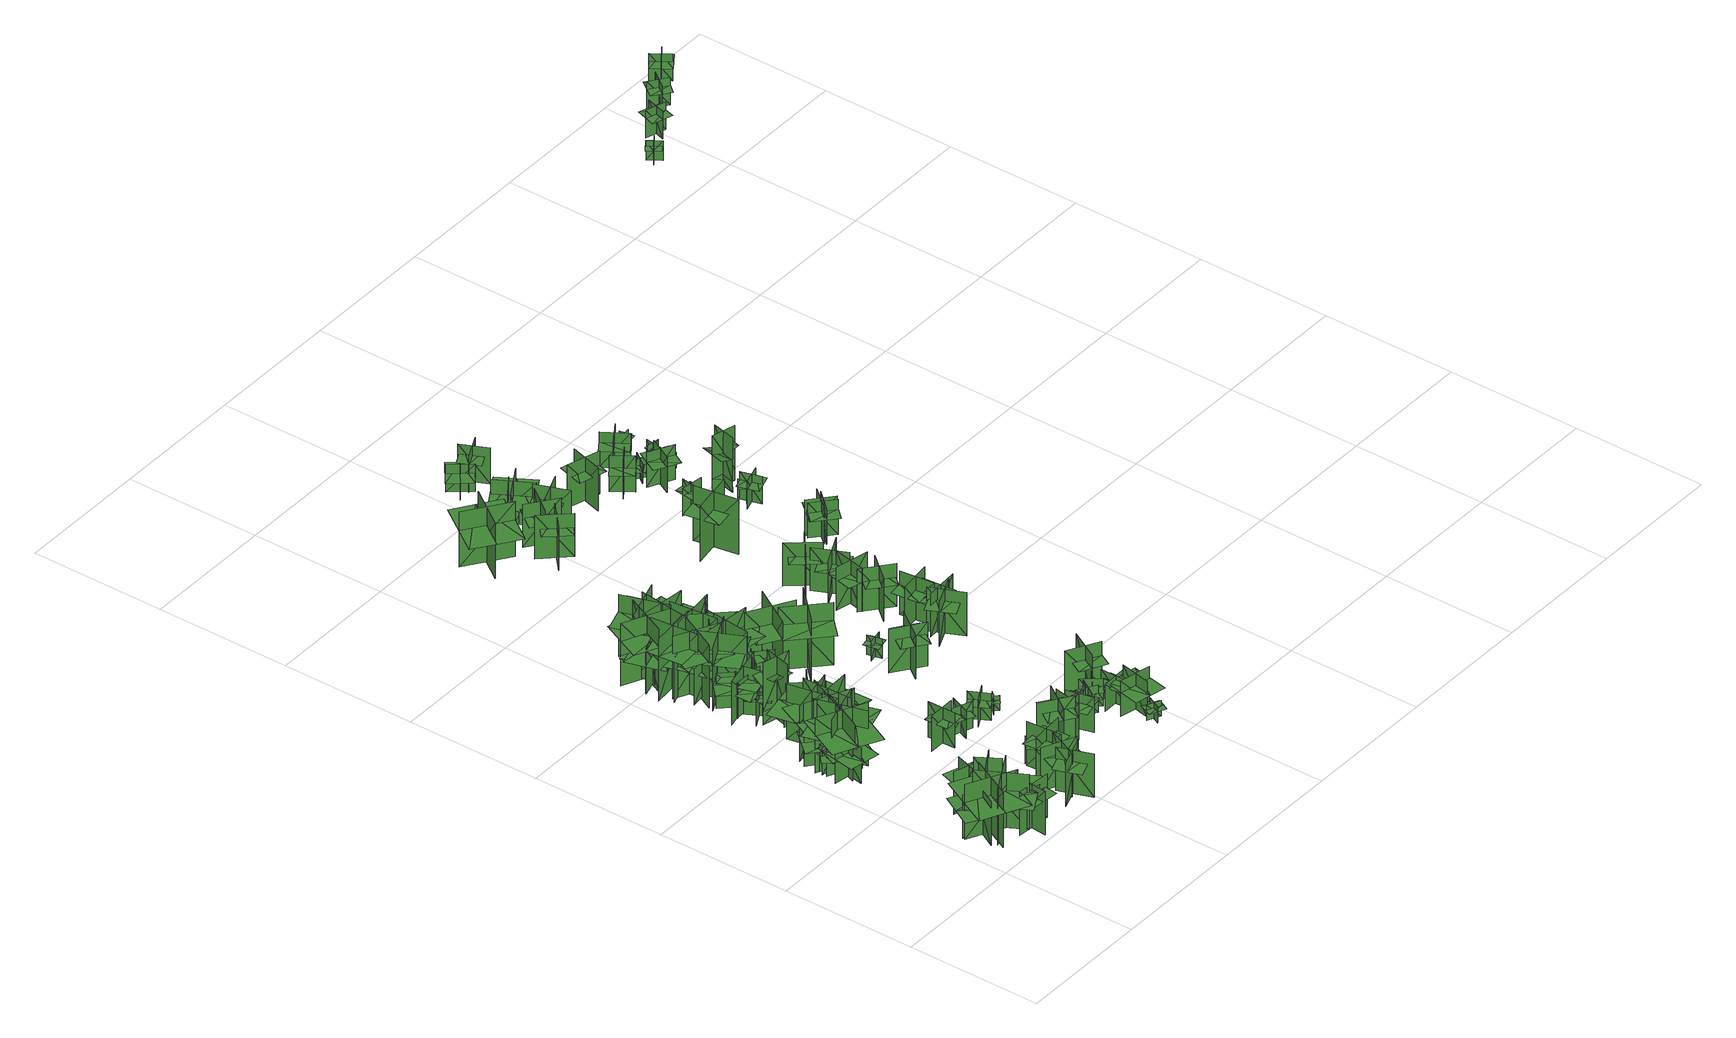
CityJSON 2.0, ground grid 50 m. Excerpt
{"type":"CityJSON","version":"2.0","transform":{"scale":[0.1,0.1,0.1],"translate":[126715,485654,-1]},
"CityObjects":{
"tree1":{"type":"SolitaryVegetationObject","geometry":[{"type":"MultiSurface","lod":"1","boundaries":[[[0,1,2]],[[0,2,3]],[[4,5,6]],[[4,6,7]],[[8,9,10]],[[8,10,11]],[[8,11,12]],[[8,12,13]]]}]},
"tree2":{"type":"SolitaryVegetationObject","geometry":[{"type":"MultiSurface","lod":"1","boundaries":[[[14,15,16]],[[14,16,17]],[[18,19,20]],[[18,20,21]],[[22,23,24]],[[22,24,25]],[[22,25,26]],[[22,26,27]]]}]},
"tree3":{"type":"SolitaryVegetationObject","geometry":[{"type":"MultiSurface","lod":"1","boundaries":[[[28,29,30]],[[28,30,31]],[[32,33,34]],[[32,34,35]],[[36,37,38]],[[36,38,39]],[[36,39,40]],[[36,40,41]]]}]},
"tree4":{"type":"SolitaryVegetationObject","geometry":[{"type":"MultiSurface","lod":"1","boundaries":[[[42,43,44]],[[42,44,45]],[[46,47,48]],[[46,48,49]],[[50,51,52]],[[50,52,53]],[[50,54,55]],[[50,55,51]]]}]},
"tree5":{"type":"SolitaryVegetationObject","geometry":[{"type":"MultiSurface","lod":"1","boundaries":[[[56,57,58]],[[56,58,59]],[[60,61,62]],[[60,62,63]],[[64,65,61]],[[64,61,60]],[[66,67,57]],[[66,57,56]],[[68,69,70]],[[68,70,71]],[[72,73,74]],[[72,74,75]]]}]},
"tree6":{"type":"SolitaryVegetationObject","geometry":[{"type":"MultiSurface","lod":"1","boundaries":[[[76,77,78]],[[76,78,79]],[[80,81,82]],[[80,82,83]],[[84,85,86]],[[84,86,87]],[[84,87,88]],[[84,88,89]]]}]},
"tree7":{"type":"SolitaryVegetationObject","geometry":[{"type":"MultiSurface","lod":"1","boundaries":[[[90,91,92]],[[90,92,93]],[[94,95,96]],[[94,96,97]],[[98,99,100]],[[98,100,101]],[[98,101,102]],[[98,102,103]]]}]},
"tree8":{"type":"SolitaryVegetationObject","geometry":[{"type":"MultiSurface","lod":"1","boundaries":[[[104,105,106]],[[104,106,107]],[[108,109,110]],[[108,110,111]],[[112,113,114]],[[112,114,115]],[[112,115,116]],[[112,116,117]]]}]},
"tree9":{"type":"SolitaryVegetationObject","geometry":[{"type":"MultiSurface","lod":"1","boundaries":[[[118,119,120]],[[118,120,121]],[[122,123,124]],[[122,124,125]],[[126,127,128]],[[126,128,129]],[[126,129,130]],[[126,130,131]]]}]},
"tree10":{"type":"SolitaryVegetationObject","geometry":[{"type":"MultiSurface","lod":"1","boundaries":[[[132,133,134]],[[132,134,135]],[[136,137,138]],[[136,138,139]],[[140,141,142]],[[140,142,143]],[[140,143,144]],[[140,144,145]]]}]},
"tree11":{"type":"SolitaryVegetationObject","geometry":[{"type":"MultiSurface","lod":"1","boundaries":[[[146,147,148]],[[146,148,149]],[[150,151,152]],[[150,152,153]],[[154,155,156]],[[154,156,157]],[[154,157,158]],[[154,158,159]]]}]},
"tree12":{"type":"SolitaryVegetationObject","geometry":[{"type":"MultiSurface","lod":"1","boundaries":[[[160,161,162]],[[160,162,163]],[[164,165,166]],[[164,166,167]],[[168,169,170]],[[168,170,171]],[[168,171,172]],[[168,172,173]]]}]},
"tree13":{"type":"SolitaryVegetationObject","geometry":[{"type":"MultiSurface","lod":"1","boundaries":[[[174,175,176]],[[174,176,177]],[[178,179,180]],[[178,180,181]],[[182,183,184]],[[182,184,185]],[[182,185,186]],[[182,186,187]]]}]},
"tree14":{"type":"SolitaryVegetationObject","geometry":[{"type":"MultiSurface","lod":"1","boundaries":[[[188,189,190]],[[188,190,191]],[[192,193,194]],[[192,194,195]],[[196,197,198]],[[196,198,199]],[[196,199,200]],[[196,200,201]]]}]},
"tree15":{"type":"SolitaryVegetationObject","geometry":[{"type":"MultiSurface","lod":"1","boundaries":[[[202,203,204]],[[202,204,205]],[[206,207,208]],[[206,208,209]],[[210,211,212]],[[210,212,213]],[[210,213,214]],[[210,214,215]]]}]},
"tree16":{"type":"SolitaryVegetationObject","geometry":[{"type":"MultiSurface","lod":"1","boundaries":[[[216,217,218]],[[216,218,219]],[[220,221,222]],[[220,222,223]],[[224,225,226]],[[224,226,227]],[[224,227,228]],[[224,228,229]]]}]},
"tree17":{"type":"SolitaryVegetationObject","geometry":[{"type":"MultiSurface","lod":"1","boundaries":[[[230,231,232]],[[230,232,233]],[[234,235,236]],[[234,236,237]],[[238,239,240]],[[238,240,241]],[[238,242,243]],[[238,243,239]]]}]},
"tree18":{"type":"SolitaryVegetationObject","geometry":[{"type":"MultiSurface","lod":"1","boundaries":[[[244,245,246]],[[244,246,247]],[[248,249,250]],[[248,250,251]],[[252,253,254]],[[252,254,255]],[[252,255,256]],[[252,256,257]]]}]},
"tree19":{"type":"SolitaryVegetationObject","geometry":[{"type":"MultiSurface","lod":"1","boundaries":[[[258,259,260]],[[258,260,261]],[[262,263,264]],[[262,264,265]],[[266,267,268]],[[266,268,269]],[[266,270,271]],[[266,271,267]]]}]},
"tree20":{"type":"SolitaryVegetationObject","geometry":[{"type":"MultiSurface","lod":"1","boundaries":[[[272,273,274]],[[272,274,275]],[[276,277,278]],[[276,278,279]],[[280,281,282]],[[280,282,283]],[[280,283,284]],[[280,284,285]]]}]},
"tree21":{"type":"SolitaryVegetationObject","geometry":[{"type":"MultiSurface","lod":"1","boundaries":[[[286,287,288]],[[286,288,289]],[[290,291,292]],[[290,292,293]],[[294,295,296]],[[294,296,297]],[[294,297,298]],[[294,298,299]]]}]},
"tree22":{"type":"SolitaryVegetationObject","geometry":[{"type":"MultiSurface","lod":"1","boundaries":[[[300,301,302]],[[300,302,303]],[[304,305,306]],[[304,306,307]],[[308,309,305]],[[308,305,304]],[[310,311,301]],[[310,301,300]],[[312,313,314]],[[312,314,315]],[[316,317,318]],[[316,318,319]]]}]},
"tree23":{"type":"SolitaryVegetationObject","geometry":[{"type":"MultiSurface","lod":"1","boundaries":[[[320,321,322]],[[320,322,323]],[[324,325,326]],[[324,326,327]],[[328,329,330]],[[328,330,331]],[[328,331,332]],[[328,332,333]]]}]},
"tree24":{"type":"SolitaryVegetationObject","geometry":[{"type":"MultiSurface","lod":"1","boundaries":[[[334,335,336]],[[334,336,337]],[[338,339,340]],[[338,340,341]],[[342,343,344]],[[342,344,345]],[[342,345,346]],[[342,346,347]]]}]},
"tree25":{"type":"SolitaryVegetationObject","geometry":[{"type":"MultiSurface","lod":"1","boundaries":[[[348,349,350]],[[348,350,351]],[[352,353,354]],[[352,354,355]],[[356,357,358]],[[356,358,359]],[[356,359,360]],[[356,360,361]]]}]},
"tree26":{"type":"SolitaryVegetationObject","geometry":[{"type":"MultiSurface","lod":"1","boundaries":[[[362,363,364]],[[362,364,365]],[[366,367,368]],[[366,368,369]],[[370,371,372]],[[370,372,373]],[[370,373,374]],[[370,374,375]]]}]},
"tree27":{"type":"SolitaryVegetationObject","geometry":[{"type":"MultiSurface","lod":"1","boundaries":[[[376,377,378]],[[376,378,379]],[[380,381,382]],[[380,382,383]],[[384,385,386]],[[384,386,387]],[[384,387,388]],[[384,388,389]]]}]},
"tree28":{"type":"SolitaryVegetationObject","geometry":[{"type":"MultiSurface","lod":"1","boundaries":[[[390,391,392]],[[390,392,393]],[[394,395,396]],[[394,396,397]],[[398,399,400]],[[398,400,401]],[[398,402,403]],[[398,403,399]]]}]},
"tree29":{"type":"SolitaryVegetationObject","geometry":[{"type":"MultiSurface","lod":"1","boundaries":[[[404,405,406]],[[404,406,407]],[[408,409,410]],[[408,410,411]],[[412,413,414]],[[412,414,415]],[[412,415,416]],[[412,416,417]]]}]},
"tree30":{"type":"SolitaryVegetationObject","geometry":[{"type":"MultiSurface","lod":"1","boundaries":[[[418,419,420]],[[418,420,421]],[[422,423,424]],[[422,424,425]],[[426,427,428]],[[426,428,429]],[[426,429,430]],[[426,430,431]]]}]},
"tree31":{"type":"SolitaryVegetationObject","geometry":[{"type":"MultiSurface","lod":"1","boundaries":[[[432,433,434]],[[432,434,435]],[[436,437,438]],[[436,438,439]],[[440,441,442]],[[440,442,443]],[[440,443,444]],[[440,444,445]]]}]},
"tree32":{"type":"SolitaryVegetationObject","geometry":[{"type":"MultiSurface","lod":"1","boundaries":[[[446,447,448]],[[446,448,449]],[[450,451,452]],[[450,452,453]],[[454,455,456]],[[454,456,457]],[[454,457,458]],[[454,458,459]]]}]},
"tree33":{"type":"SolitaryVegetationObject","geometry":[{"type":"MultiSurface","lod":"1","boundaries":[[[460,461,462]],[[460,462,463]],[[464,465,466]],[[464,466,467]],[[468,469,470]],[[468,470,471]],[[468,471,472]],[[468,472,473]]]}]},
"tree34":{"type":"SolitaryVegetationObject","geometry":[{"type":"MultiSurface","lod":"1","boundaries":[[[474,475,476]],[[474,476,477]],[[478,479,480]],[[478,480,481]],[[482,483,484]],[[482,484,485]],[[482,485,486]],[[482,486,487]]]}]},
"tree35":{"type":"SolitaryVegetationObject","geometry":[{"type":"MultiSurface","lod":"1","boundaries":[[[488,489,490]],[[488,490,491]],[[492,493,494]],[[492,494,495]],[[496,497,498]],[[496,498,499]],[[496,499,500]],[[496,500,501]]]}]},
"tree36":{"type":"SolitaryVegetationObject","geometry":[{"type":"MultiSurface","lod":"1","boundaries":[[[502,503,504]],[[502,504,505]],[[506,507,508]],[[506,508,509]],[[510,511,512]],[[510,512,513]],[[510,513,514]],[[510,514,515]]]}]},
"tree37":{"type":"SolitaryVegetationObject","geometry":[{"type":"MultiSurface","lod":"1","boundaries":[[[516,517,518]],[[516,518,519]],[[520,521,522]],[[520,522,523]],[[524,525,526]],[[524,526,527]],[[524,527,528]],[[524,528,529]]]}]},
"tree38":{"type":"SolitaryVegetationObject","geometry":[{"type":"MultiSurface","lod":"1","boundaries":[[[530,531,532]],[[530,532,533]],[[534,535,536]],[[534,536,537]],[[538,539,540]],[[538,540,541]],[[538,542,543]],[[538,543,539]]]}]},
"tree39":{"type":"SolitaryVegetationObject","geometry":[{"type":"MultiSurface","lod":"1","boundaries":[[[544,545,546]],[[544,546,547]],[[548,549,550]],[[548,550,551]],[[552,553,554]],[[552,554,555]],[[552,555,556]],[[552,556,557]]]}]},
"tree40":{"type":"SolitaryVegetationObject","geometry":[{"type":"MultiSurface","lod":"1","boundaries":[[[558,559,560]],[[558,560,561]],[[562,563,564]],[[562,564,565]],[[566,567,568]],[[566,568,569]],[[566,569,570]],[[566,570,571]]]}]},
"tree41":{"type":"SolitaryVegetationObject","geometry":[{"type":"MultiSurface","lod":"1","boundaries":[[[572,573,574]],[[572,574,575]],[[576,577,578]],[[576,578,579]],[[580,581,582]],[[580,582,583]],[[580,583,584]],[[580,584,585]]]}]},
"tree42":{"type":"SolitaryVegetationObject","geometry":[{"type":"MultiSurface","lod":"1","boundaries":[[[586,587,588]],[[586,588,589]],[[590,591,592]],[[590,592,593]],[[594,595,596]],[[594,596,597]],[[594,597,598]],[[594,598,599]]]}]},
"tree43":{"type":"SolitaryVegetationObject","geometry":[{"type":"MultiSurface","lod":"1","boundaries":[[[600,601,602]],[[600,602,603]],[[604,605,606]],[[604,606,607]],[[608,609,610]],[[608,610,611]],[[608,611,612]],[[608,612,613]]]}]},
"tree44":{"type":"SolitaryVegetationObject","geometry":[{"type":"MultiSurface","lod":"1","boundaries":[[[614,615,616]],[[614,616,617]],[[618,619,620]],[[618,620,621]],[[622,623,624]],[[622,624,625]],[[622,625,626]],[[622,626,627]]]}]},
"tree45":{"type":"SolitaryVegetationObject","geometry":[{"type":"MultiSurface","lod":"1","boundaries":[[[628,629,630]],[[628,630,631]],[[632,633,634]],[[632,634,635]],[[636,637,638]],[[636,638,639]],[[636,639,640]],[[636,640,641]]]}]},
"tree46":{"type":"SolitaryVegetationObject","geometry":[{"type":"MultiSurface","lod":"1","boundaries":[[[642,643,644]],[[642,644,645]],[[646,647,648]],[[646,648,649]],[[650,651,652]],[[650,652,653]],[[650,653,654]],[[650,654,655]]]}]},
"tree47":{"type":"SolitaryVegetationObject","geometry":[{"type":"MultiSurface","lod":"1","boundaries":[[[656,657,658]],[[656,658,659]],[[660,661,662]],[[660,662,663]],[[664,665,666]],[[664,666,667]],[[664,668,669]],[[664,669,665]]]}]},
"tree48":{"type":"SolitaryVegetationObject","geometry":[{"type":"MultiSurface","lod":"1","boundaries":[[[670,671,672]],[[670,672,673]],[[674,675,676]],[[674,676,677]],[[678,679,680]],[[678,680,681]],[[678,681,682]],[[678,682,683]]]}]},
"tree49":{"type":"SolitaryVegetationObject","geometry":[{"type":"MultiSurface","lod":"1","boundaries":[[[684,685,686]],[[684,686,687]],[[688,689,690]],[[688,690,691]],[[692,693,694]],[[692,694,695]],[[692,695,696]],[[692,696,697]]]}]},
"tree50":{"type":"SolitaryVegetationObject","geometry":[{"type":"MultiSurface","lod":"1","boundaries":[[[698,699,700]],[[698,700,701]],[[702,703,704]],[[702,704,705]],[[706,707,708]],[[706,708,709]],[[706,710,711]],[[706,711,707]]]}]},
"tree51":{"type":"SolitaryVegetationObject","geometry":[{"type":"MultiSurface","lod":"1","boundaries":[[[712,713,714]],[[712,714,715]],[[716,717,718]],[[716,718,719]],[[720,721,722]],[[720,722,723]],[[720,723,724]],[[720,724,725]]]}]},
"tree52":{"type":"SolitaryVegetationObject","geometry":[{"type":"MultiSurface","lod":"1","boundaries":[[[726,727,728]],[[726,728,729]],[[730,731,732]],[[730,732,733]],[[734,735,736]],[[734,736,737]],[[734,737,738]],[[734,738,739]]]}]},
"tree53":{"type":"SolitaryVegetationObject","geometry":[{"type":"MultiSurface","lod":"1","boundaries":[[[740,741,742]],[[740,742,743]],[[744,745,746]],[[744,746,747]],[[748,749,750]],[[748,750,751]],[[748,751,752]],[[748,752,753]]]}]},
"tree54":{"type":"SolitaryVegetationObject","geometry":[{"type":"MultiSurface","lod":"1","boundaries":[[[754,755,756]],[[754,756,757]],[[758,759,760]],[[758,760,761]],[[762,763,764]],[[762,764,765]],[[762,765,766]],[[762,766,767]]]}]},
"tree55":{"type":"SolitaryVegetationObject","geometry":[{"type":"MultiSurface","lod":"1","boundaries":[[[768,769,770]],[[768,770,771]],[[772,773,774]],[[772,774,775]],[[776,777,778]],[[776,778,779]],[[776,780,781]],[[776,781,777]]]}]},
"tree56":{"type":"SolitaryVegetationObject","geometry":[{"type":"MultiSurface","lod":"1","boundaries":[[[782,783,784]],[[782,784,785]],[[786,787,788]],[[786,788,789]],[[790,791,792]],[[790,792,793]],[[790,793,794]],[[790,794,795]]]}]},
"tree57":{"type":"SolitaryVegetationObject","geometry":[{"type":"MultiSurface","lod":"1","boundaries":[[[796,797,798]],[[796,798,799]],[[800,801,802]],[[800,802,803]],[[804,805,806]],[[804,806,807]],[[804,807,808]],[[804,808,809]]]}]},
"tree58":{"type":"SolitaryVegetationObject","geometry":[{"type":"MultiSurface","lod":"1","boundaries":[[[810,811,812]],[[810,812,813]],[[814,815,816]],[[814,816,817]],[[818,819,820]],[[818,820,821]],[[818,821,822]],[[818,822,823]]]}]},
"tree59":{"type":"SolitaryVegetationObject","geometry":[{"type":"MultiSurface","lod":"1","boundaries":[[[824,825,826]],[[824,826,827]],[[828,829,830]],[[828,830,831]],[[832,833,834]],[[832,834,835]],[[832,835,836]],[[832,836,837]]]}]},
"tree60":{"type":"SolitaryVegetationObject","geometry":[{"type":"MultiSurface","lod":"1","boundaries":[[[838,839,840]],[[838,840,841]],[[842,843,844]],[[842,844,845]],[[846,847,848]],[[846,848,849]],[[846,849,850]],[[846,850,851]]]}]},
"tree61":{"type":"SolitaryVegetationObject","geometry":[{"type":"MultiSurface","lod":"1","boundaries":[[[852,853,854]],[[852,854,855]],[[856,857,858]],[[856,858,859]],[[860,861,862]],[[860,862,863]],[[860,863,864]],[[860,864,865]]]}]},
"tree62":{"type":"SolitaryVegetationObject","geometry":[{"type":"MultiSurface","lod":"1","boundaries":[[[866,867,868]],[[866,868,869]],[[870,871,872]],[[870,872,873]],[[874,875,876]],[[874,876,877]],[[874,877,878]],[[874,878,879]]]}]},
"tree63":{"type":"SolitaryVegetationObject","geometry":[{"type":"MultiSurface","lod":"1","boundaries":[[[880,881,882]],[[880,882,883]],[[884,885,886]],[[884,886,887]],[[888,889,890]],[[888,890,891]],[[888,891,892]],[[888,892,893]]]}]},
"tree64":{"type":"SolitaryVegetationObject","geometry":[{"type":"MultiSurface","lod":"1","boundaries":[[[894,895,896]],[[894,896,897]],[[898,899,900]],[[898,900,901]],[[902,903,904]],[[902,904,905]],[[902,905,906]],[[902,906,907]]]}]},
"tree65":{"type":"SolitaryVegetationObject","geometry":[{"type":"MultiSurface","lod":"1","boundaries":[[[908,909,910]],[[908,910,911]],[[912,913,914]],[[912,914,915]],[[916,917,918]],[[916,918,919]],[[916,920,921]],[[916,921,917]]]}]},
"tree66":{"type":"SolitaryVegetationObject","geometry":[{"type":"MultiSurface","lod":"1","boundaries":[[[922,923,924]],[[922,924,925]],[[926,927,928]],[[926,928,929]],[[930,931,932]],[[930,932,933]],[[930,933,934]],[[930,934,935]]]}]},
"tree67":{"type":"SolitaryVegetationObject","geometry":[{"type":"MultiSurface","lod":"1","boundaries":[[[936,937,938]],[[936,938,939]],[[940,941,942]],[[940,942,943]],[[944,945,946]],[[944,946,947]],[[944,947,948]],[[944,948,949]]]}]},
"tree68":{"type":"SolitaryVegetationObject","geometry":[{"type":"MultiSurface","lod":"1","boundaries":[[[950,951,952]],[[950,952,953]],[[954,955,956]],[[954,956,957]],[[958,959,960]],[[958,960,961]],[[958,961,962]],[[958,962,963]]]}]},
"tree69":{"type":"SolitaryVegetationObject","geometry":[{"type":"MultiSurface","lod":"1","boundaries":[[[964,965,966]],[[964,966,967]],[[968,969,970]],[[968,970,971]],[[972,973,974]],[[972,974,975]],[[972,975,976]],[[972,976,977]]]}]},
"tree70":{"type":"SolitaryVegetationObject","geometry":[{"type":"MultiSurface","lod":"1","boundaries":[[[978,979,980]],[[978,980,981]],[[982,983,984]],[[982,984,985]],[[986,987,988]],[[986,988,989]],[[986,989,990]],[[986,990,991]]]}]},
"tree71":{"type":"SolitaryVegetationObject","geometry":[{"type":"MultiSurface","lod":"1","boundaries":[[[992,993,994]],[[992,994,995]],[[996,997,998]],[[996,998,999]],[[1000,1001,1002]],[[1000,1002,1003]],[[1000,1003,1004]],[[1000,1004,1005]]]}]},
"tree72":{"type":"SolitaryVegetationObject","geometry":[{"type":"MultiSurface","lod":"1","boundaries":[[[1006,1007,1008]],[[1006,1008,1009]],[[1010,1011,1012]],[[1010,1012,1013]],[[1014,1015,1016]],[[1014,1016,1017]],[[1014,1017,1018]],[[1014,1018,1019]]]}]},
"tree73":{"type":"SolitaryVegetationObject","geometry":[{"type":"MultiSurface","lod":"1","boundaries":[[[1020,1021,1022]],[[1020,1022,1023]],[[1024,1025,1026]],[[1024,1026,1027]],[[1028,1029,1030]],[[1028,1030,1031]],[[1028,1031,1032]],[[1028,1032,1033]]]}]},
"tree74":{"type":"SolitaryVegetationObject","geometry":[{"type":"MultiSurface","lod":"1","boundaries":[[[1034,1035,1036]],[[1034,1036,1037]],[[1038,1039,1040]],[[1038,1040,1041]],[[1042,1043,1044]],[[1042,1044,1045]],[[1042,1045,1046]],[[1042,1046,1047]]]}]},
"tree75":{"type":"SolitaryVegetationObject","geometry":[{"type":"MultiSurface","lod":"1","boundaries":[[[1048,1049,1050]],[[1048,1050,1051]],[[1052,1053,1054]],[[1052,1054,1055]],[[1056,1057,1058]],[[1056,1058,1059]],[[1056,1059,1060]],[[1056,1060,1061]]]}]},
"tree76":{"type":"SolitaryVegetationObject","geometry":[{"type":"MultiSurface","lod":"1","boundaries":[[[1062,1063,1064]],[[1062,1064,1065]],[[1066,1067,1068]],[[1066,1068,1069]],[[1070,1071,1072]],[[1070,1072,1073]],[[1070,1073,1074]],[[1070,1074,1075]]]}]},
"tree77":{"type":"SolitaryVegetationObject","geometry":[{"type":"MultiSurface","lod":"1","boundaries":[[[1076,1077,1078]],[[1076,1078,1079]],[[1080,1081,1082]],[[1080,1082,1083]],[[1084,1085,1086]],[[1084,1086,1087]],[[1084,1087,1088]],[[1084,1088,1089]]]}]},
"tree78":{"type":"SolitaryVegetationObject","geometry":[{"type":"MultiSurface","lod":"1","boundaries":[[[1090,1091,1092]],[[1090,1092,1093]],[[1094,1095,1096]],[[1094,1096,1097]],[[1098,1099,1100]],[[1098,1100,1101]],[[1098,1101,1102]],[[1098,1102,1103]]]}]},
"tree79":{"type":"SolitaryVegetationObject","geometry":[{"type":"MultiSurface","lod":"1","boundaries":[[[1104,1105,1106]],[[1104,1106,1107]],[[1108,1109,1110]],[[1108,1110,1111]],[[1112,1113,1114]],[[1112,1114,1115]],[[1112,1116,1117]],[[1112,1117,1113]]]}]},
"tree80":{"type":"SolitaryVegetationObject","geometry":[{"type":"MultiSurface","lod":"1","boundaries":[[[1118,1119,1120]],[[1118,1120,1121]],[[1122,1123,1124]],[[1122,1124,1125]],[[1126,1127,1128]],[[1126,1128,1129]],[[1126,1129,1130]],[[1126,1130,1131]]]}]},
"tree81":{"type":"SolitaryVegetationObject","geometry":[{"type":"MultiSurface","lod":"1","boundaries":[[[1132,1133,1134]],[[1132,1134,1135]],[[1136,1137,1138]],[[1136,1138,1139]],[[1140,1141,1142]],[[1140,1142,1143]],[[1140,1144,1145]],[[1140,1145,1141]]]}]},
"tree82":{"type":"SolitaryVegetationObject","geometry":[{"type":"MultiSurface","lod":"1","boundaries":[[[1146,1147,1148]],[[1146,1148,1149]],[[1150,1151,1152]],[[1150,1152,1153]],[[1154,1155,1156]],[[1154,1156,1157]],[[1154,1157,1158]],[[1154,1158,1159]]]}]},
"tree83":{"type":"SolitaryVegetationObject","geometry":[{"type":"MultiSurface","lod":"1","boundaries":[[[1160,1161,1162]],[[1160,1162,1163]],[[1164,1165,1166]],[[1164,1166,1167]],[[1168,1169,1170]],[[1168,1170,1171]],[[1168,1172,1173]],[[1168,1173,1169]]]}]},
"tree84":{"type":"SolitaryVegetationObject","geometry":[{"type":"MultiSurface","lod":"1","boundaries":[[[1174,1175,1176]],[[1174,1176,1177]],[[1178,1179,1180]],[[1178,1180,1181]],[[1182,1183,1184]],[[1182,1184,1185]],[[1182,1183,1186]],[[1182,1186,1187]]]}]},
"tree85":{"type":"SolitaryVegetationObject","geometry":[{"type":"MultiSurface","lod":"1","boundaries":[[[1188,1189,1190]],[[1188,1190,1191]],[[1192,1193,1194]],[[1192,1194,1195]],[[1196,1197,1198]],[[1196,1198,1199]],[[1196,1200,1201]],[[1196,1201,1197]]]}]},
"tree86":{"type":"SolitaryVegetationObject","geometry":[{"type":"MultiSurface","lod":"1","boundaries":[[[1202,1203,1204]],[[1202,1204,1205]],[[1206,1207,1208]],[[1206,1208,1209]],[[1210,1211,1212]],[[1210,1212,1213]],[[1210,1213,1214]],[[1210,1214,1215]]]}]},
"tree87":{"type":"SolitaryVegetationObject","geometry":[{"type":"MultiSurface","lod":"1","boundaries":[[[1216,1217,1218]],[[1216,1218,1219]],[[1220,1221,1222]],[[1220,1222,1223]],[[1224,1225,1226]],[[1224,1226,1227]],[[1224,1227,1228]],[[1224,1228,1229]]]}]},
"tree88":{"type":"SolitaryVegetationObject","geometry":[{"type":"MultiSurface","lod":"1","boundaries":[[[1230,1231,1232]],[[1230,1232,1233]],[[1234,1235,1236]],[[1234,1236,1237]],[[1238,1239,1240]],[[1238,1240,1241]],[[1238,1241,1242]],[[1238,1242,1243]]]}]},
"tree89":{"type":"SolitaryVegetationObject","geometry":[{"type":"MultiSurface","lod":"1","boundaries":[[[1244,1245,1246]],[[1244,1246,1247]],[[1248,1249,1250]],[[1248,1250,1251]],[[1252,1253,1254]],[[1252,1254,1255]],[[1252,1255,1256]],[[1252,1256,1257]]]}]},
"tree90":{"type":"SolitaryVegetationObject","geometry":[{"type":"MultiSurface","lod":"1","boundaries":[[[1258,1259,1260]],[[1258,1260,1261]],[[1262,1263,1264]],[[1262,1264,1265]],[[1266,1267,1268]],[[1266,1268,1269]],[[1266,1269,1270]],[[1266,1270,1271]]]}]},
"tree91":{"type":"SolitaryVegetationObject","geometry":[{"type":"MultiSurface","lod":"1","boundaries":[[[1272,1273,1274]],[[1272,1274,1275]],[[1276,1277,1278]],[[1276,1278,1279]],[[1280,1281,1277]],[[1280,1277,1276]],[[1282,1283,1273]],[[1282,1273,1272]],[[1284,1285,1286]],[[1284,1286,1287]],[[1288,1289,1290]],[[1288,1290,1291]]]}]},
"tree92":{"type":"SolitaryVegetationObject","geometry":[{"type":"MultiSurface","lod":"1","boundaries":[[[1292,1293,1294]],[[1292,1294,1295]],[[1296,1297,1298]],[[1296,1298,1299]],[[1300,1301,1302]],[[1300,1302,1303]],[[1300,1303,1304]],[[1300,1304,1305]]]}]},
"tree93":{"type":"SolitaryVegetationObject","geometry":[{"type":"MultiSurface","lod":"1","boundaries":[[[1306,1307,1308]],[[1306,1308,1309]],[[1310,1311,1312]],[[1310,1312,1313]],[[1314,1315,1316]],[[1314,1316,1317]],[[1314,1317,1318]],[[1314,1318,1319]]]}]},
"tree94":{"type":"SolitaryVegetationObject","geometry":[{"type":"MultiSurface","lod":"1","boundaries":[[[1320,1321,1322]],[[1320,1322,1323]],[[1324,1325,1326]],[[1324,1326,1327]],[[1328,1329,1330]],[[1328,1330,1331]],[[1328,1331,1332]],[[1328,1332,1333]]]}]},
"tree95":{"type":"SolitaryVegetationObject","geometry":[{"type":"MultiSurface","lod":"1","boundaries":[[[1334,1335,1336]],[[1334,1336,1337]],[[1338,1339,1340]],[[1338,1340,1341]],[[1342,1343,1344]],[[1342,1344,1345]],[[1342,1345,1346]],[[1342,1346,1347]]]}]},
"tree96":{"type":"SolitaryVegetationObject","geometry":[{"type":"MultiSurface","lod":"1","boundaries":[[[1348,1349,1350]],[[1348,1350,1351]],[[1352,1353,1354]],[[1352,1354,1355]],[[1356,1357,1358]],[[1356,1358,1359]],[[1356,1359,1360]],[[1356,1360,1361]]]}]},
"tree97":{"type":"SolitaryVegetationObject","geometry":[{"type":"MultiSurface","lod":"1","boundaries":[[[1362,1363,1364]],[[1362,1364,1365]],[[1366,1367,1368]],[[1366,1368,1369]],[[1370,1371,1372]],[[1370,1372,1373]],[[1370,1373,1374]],[[1370,1374,1375]]]}]},
"tree98":{"type":"SolitaryVegetationObject","geometry":[{"type":"MultiSurface","lod":"1","boundaries":[[[1376,1377,1378]],[[1376,1378,1379]],[[1380,1381,1382]],[[1380,1382,1383]],[[1384,1385,1386]],[[1384,1386,1387]],[[1384,1387,1388]],[[1384,1388,1389]]]}]}
},
"vertices":[
[81,120,15],[81,120,186],[153,248,186],[153,248,15],[56,216,15],[56,216,186],[179,146,186],[179,146,15],[37,227,130],[1,163,130],[154,76,130],[190,140,130],[227,204,130],[73,291,130],
[56,207,14],[56,207,231],[223,123,231],[223,123,14],[177,244,14],[177,244,231],[96,83,231],[96,83,14],[189,269,161],[105,311,161],[5,110,161],[89,68,161],[173,26,161],[273,227,161],
[259,198,14],[259,198,231],[96,106,231],[96,106,14],[223,77,14],[223,77,231],[134,234,231],[134,234,14],[237,53,160],[318,99,160],[208,294,160],[126,248,160],[45,202,160],[155,7,160],
[314,74,9],[185,86,9],[185,86,181],[314,74,181],[249,153,9],[236,23,9],[236,23,181],[249,153,181],[303,75,136],[185,86,136],[180,35,136],[298,24,136],[309,126,136],[190,138,136],
[174,213,61],[251,261,61],[251,260,231],[174,212,231],[240,197,61],[192,274,61],[192,274,231],[240,197,231],[240,197,16],[192,274,16],[174,212,16],[251,260,16],[174,212,144],[251,260,144],[227,299,160],[150,251,160],[240,253,171],[183,217,171],[201,188,180],[259,224,180],
[224,359,5],[186,244,5],[186,244,174],[224,359,174],[151,323,5],[267,286,5],[267,286,174],[151,323,174],[151,323,127],[133,265,127],[248,228,127],[267,286,127],[286,343,127],[170,381,127],
[158,693,20],[158,693,159],[40,713,159],[40,713,20],[91,647,20],[91,647,159],[111,762,159],[111,762,20],[88,630,114],[147,620,114],[172,762,114],[112,772,114],[53,782,114],[29,640,114],
[125,721,19],[125,721,127],[64,792,127],[64,792,19],[62,727,19],[62,727,127],[130,786,127],[130,786,19],[51,718,92],[82,683,92],[167,756,92],[136,791,92],[106,827,92],[21,754,92],
[52,774,19],[52,774,127],[145,760,127],[145,760,19],[103,811,19],[103,811,127],[90,721,127],[90,721,19],[105,824,92],[59,831,92],[43,720,92],[89,713,92],[136,707,92],[152,818,92],
[132,786,20],[132,786,159],[84,676,159],[84,676,20],[160,710,20],[160,710,159],[54,757,159],[54,757,20],[177,703,114],[201,758,114],[69,816,114],[44,761,114],[20,706,114],[153,648,114],
[140,854,18],[140,854,157],[62,763,157],[62,763,18],[145,773,18],[145,773,157],[57,848,157],[57,848,18],[159,761,112],[198,807,112],[88,901,112],[49,855,112],[10,809,112],[120,716,112],
[219,717,17],[219,717,234],[51,800,234],[51,800,17],[98,679,17],[98,679,234],[178,841,234],[178,841,17],[86,654,163],[170,613,163],[269,814,163],[185,855,163],[101,897,163],[2,695,163],
[183,689,16],[183,689,233],[131,869,233],[131,869,16],[74,752,16],[74,752,233],[247,803,233],[247,803,16],[47,744,162],[73,654,162],[289,717,162],[262,807,162],[236,897,162],[21,834,162],
[133,758,15],[133,758,232],[212,927,232],[212,927,15],[92,877,15],[92,877,232],[256,801,232],[256,801,15],[67,889,162],[27,804,162],[231,709,162],[270,794,162],[310,879,162],[107,974,162],
[73,880,14],[73,880,231],[256,918,231],[256,918,14],[144,985,14],[144,985,231],[181,808,231],[181,808,14],[139,1012,161],[47,993,161],[92,773,161],[184,792,161],[276,811,161],[231,1031,161],
[206,774,14],[206,774,232],[200,961,232],[200,961,14],[116,862,14],[116,862,232],[296,868,232],[296,868,14],[88,861,161],[91,768,161],[315,775,161],[312,869,161],[309,962,161],[85,955,161],
[395,60,11],[517,104,11],[517,104,183],[395,60,183],[488,17,11],[444,139,11],[444,139,183],[488,17,183],[405,64,139],[517,104,139],[500,152,139],[388,112,139],[422,16,139],[534,56,139],
[216,852,15],[216,852,155],[276,956,155],[276,956,15],[196,931,15],[196,931,155],[297,872,155],[297,872,15],[181,939,109],[151,887,109],[276,815,109],[306,867,109],[336,919,109],[211,992,109],
[411,172,11],[530,119,11],[530,119,183],[411,172,183],[448,76,11],[502,195,11],[502,195,183],[448,76,183],[421,168,138],[530,119,138],[551,166,138],[442,214,138],[400,121,138],[509,72,138],
[214,1083,16],[163,1179,16],[163,1179,124],[214,1083,124],[235,1153,16],[235,1153,124],[139,1102,124],[139,1102,16],[209,1092,96],[241,1110,96],[198,1184,96],[166,1165,96],[135,1147,96],[178,1073,96],
[225,1054,15],[225,1054,92],[214,988,92],[214,988,15],[250,1017,15],[250,1017,92],[187,1028,92],[187,1028,15],[260,1015,67],[266,1048,67],[187,1062,67],[181,1029,67],[176,996,67],[255,982,67],
[157,1089,67],[257,1064,67],[257,1062,262],[156,1088,262],[196,1022,67],[222,1122,67],[221,1122,262],[195,1022,262],[195,1022,16],[221,1122,16],[156,1088,16],[257,1062,16],[156,1088,162],[257,1063,162],[270,1114,181],[169,1139,181],[243,1066,193],[168,1085,193],[158,1047,203],[233,1028,203],
[198,938,14],[295,1022,14],[295,1022,184],[198,938,184],[280,933,14],[280,933,184],[197,1030,184],[197,1030,14],[280,933,130],[321,967,130],[254,1045,130],[213,1010,130],[173,975,130],[240,898,130],
[204,1110,15],[165,1276,15],[165,1276,186],[204,1110,186],[264,1208,15],[264,1208,186],[98,1169,186],[98,1169,15],[201,1125,140],[256,1140,140],[220,1269,140],[165,1253,140],[110,1238,140],[147,1109,140],
[217,1257,18],[217,1257,157],[132,1172,157],[132,1172,18],[216,1175,18],[216,1175,157],[134,1258,157],[134,1258,18],[228,1163,112],[271,1205,112],[169,1308,112],[126,1265,112],[84,1223,112],[185,1120,112],
[194,1233,18],[194,1233,157],[193,1113,157],[193,1113,18],[250,1174,18],[250,1174,157],[134,1175,157],[134,1175,18],[268,1174,112],[268,1234,112],[124,1235,112],[123,1175,112],[123,1115,112],[267,1114,112],
[203,1427,17],[81,1387,17],[81,1387,188],[203,1427,188],[130,1463,17],[130,1463,188],[169,1342,188],[169,1342,17],[130,1463,134],[79,1447,134],[111,1350,134],[161,1366,134],[212,1383,134],[181,1480,134],
[574,226,12],[444,216,12],[444,216,185],[574,226,185],[495,292,12],[505,163,12],[505,163,185],[495,292,185],[563,225,140],[444,216,140],[448,165,140],[566,174,140],[559,276,140],[440,267,140],
[168,1402,15],[184,1263,15],[184,1263,155],[168,1402,155],[110,1328,15],[110,1328,155],[249,1344,155],[249,1344,15],[169,1390,118],[123,1383,118],[140,1275,118],[186,1282,118],[232,1289,118],[215,1397,118],
[414,518,27],[411,623,27],[411,623,167],[414,518,167],[460,567,27],[460,567,167],[355,565,167],[355,565,27],[460,567,123],[458,611,123],[375,609,123],[376,565,123],[377,521,123],[461,524,123],
[136,1523,14],[153,1347,14],[153,1347,260],[136,1523,260],[60,1432,14],[236,1449,14],[236,1449,260],[60,1432,260],[60,1432,191],[68,1344,191],[245,1361,191],[236,1449,191],[228,1537,191],[52,1520,191],
[110,1573,19],[110,1573,190],[153,1432,190],[153,1432,19],[197,1524,19],[197,1524,190],[62,1483,190],[62,1483,19],[218,1531,134],[197,1601,134],[28,1550,134],[49,1479,134],[71,1409,134],[239,1460,134],
[209,1441,13],[129,1283,13],[129,1283,259],[209,1441,259],[97,1405,13],[255,1325,13],[255,1325,259],[97,1405,259],[97,1405,190],[57,1326,190],[214,1246,190],[255,1325,190],[295,1404,190],[137,1484,190],
[167,1496,21],[167,1496,83],[114,1489,83],[114,1489,21],[145,1467,21],[145,1467,83],[138,1519,83],[138,1519,21],[146,1460,63],[172,1463,63],[164,1527,63],[138,1523,63],[111,1520,63],[119,1456,63],
[201,1543,19],[201,1543,190],[64,1488,190],[64,1488,19],[160,1452,19],[160,1452,190],[107,1584,190],[107,1584,19],[168,1432,134],[236,1459,134],[171,1623,134],[102,1596,134],[34,1569,134],[99,1405,134],
[100,1463,15],[175,1623,15],[175,1623,261],[100,1463,261],[211,1502,15],[51,1577,15],[51,1577,261],[211,1502,261],[211,1502,192],[248,1582,192],[88,1657,192],[51,1577,192],[13,1497,192],[173,1422,192],
[162,1376,12],[240,1217,12],[240,1217,259],[162,1376,259],[123,1264,12],[282,1342,12],[282,1342,259],[123,1264,259],[123,1264,190],[162,1185,190],[321,1263,190],[282,1342,190],[243,1422,190],[84,1344,190],
[495,299,16],[535,226,16],[535,226,126],[495,299,126],[477,236,16],[550,275,16],[550,275,126],[477,236,126],[499,292,98],[535,226,98],[564,241,98],[528,308,98],[470,277,98],[506,210,98],
[242,1198,12],[311,1354,12],[311,1354,183],[242,1198,183],[349,1240,12],[349,1240,183],[193,1309,183],[193,1309,12],[248,1211,138],[301,1190,138],[350,1315,138],[297,1335,138],[244,1356,138],[195,1232,138],
[465,574,20],[541,544,20],[541,544,128],[465,574,128],[486,527,20],[486,527,128],[516,602,128],[516,602,20],[486,527,94],[518,514,94],[542,575,94],[510,587,94],[478,600,94],[454,539,94],
[341,1291,13],[249,1186,13],[249,1186,153],[341,1291,153],[248,1284,13],[248,1284,153],[353,1192,153],[353,1192,13],[333,1282,116],[297,1311,116],[228,1226,116],[264,1197,116],[301,1168,116],[369,1253,116],
[280,1409,11],[262,1232,11],[262,1232,257],[280,1409,257],[188,1335,11],[364,1316,11],[364,1316,257],[188,1335,257],[188,1335,188],[179,1247,188],[355,1228,188],[364,1316,188],[373,1405,188],[197,1423,188],
[275,1623,16],[107,1569,16],[107,1569,262],[275,1623,262],[171,1677,16],[225,1509,16],[225,1509,262],[171,1677,262],[171,1677,193],[86,1650,193],[141,1482,193],[225,1509,193],[309,1536,193],[255,1704,193],
[225,1624,16],[205,1448,16],[205,1448,262],[225,1624,262],[132,1550,16],[308,1531,16],[308,1531,262],[132,1550,262],[132,1550,193],[122,1462,193],[298,1443,193],[308,1531,193],[318,1619,193],[142,1638,193],
[207,1452,13],[328,1323,13],[328,1323,259],[207,1452,259],[202,1334,13],[331,1455,13],[331,1455,259],[202,1334,259],[202,1334,190],[263,1270,190],[392,1391,190],[331,1455,190],[271,1520,190],[142,1399,190],
[240,1525,15],[258,1349,15],[258,1349,261],[240,1525,261],[165,1434,15],[341,1453,15],[341,1453,261],[165,1434,261],[165,1434,192],[174,1346,192],[351,1365,192],[341,1453,192],[332,1541,192],[156,1522,192],
[693,347,13],[620,240,13],[620,240,185],[693,347,185],[592,327,13],[700,254,13],[700,254,185],[592,327,185],[687,338,140],[620,240,140],[662,211,140],[729,309,140],[644,367,140],[577,269,140],
[618,528,12],[582,596,12],[582,596,120],[618,528,120],[633,577,12],[565,540,12],[565,540,120],[633,577,120],[633,577,90],[615,611,90],[547,575,90],[565,540,90],[583,506,90],[651,543,90],
[493,1211,11],[341,1303,11],[341,1303,257],[493,1211,257],[465,1326,11],[373,1175,11],[373,1175,257],[465,1326,257],[465,1326,188],[390,1372,188],[298,1221,188],[373,1175,188],[449,1129,188],[541,1280,188],
[770,278,14],[666,299,14],[666,299,155],[770,278,155],[723,347,14],[702,243,14],[702,243,155],[723,347,155],[762,279,119],[666,299,119],[658,258,119],[753,238,119],[770,321,119],[675,340,119],
[650,542,9],[682,572,9],[682,572,70],[650,542,70],[680,541,9],[649,573,9],[649,573,70],[680,541,70],[680,541,53],[695,556,53],[665,588,53],[649,573,53],[633,558,53],[664,526,53],
[735,321,17],[760,224,17],[760,224,156],[735,321,156],[701,264,17],[798,289,17],[798,289,156],[701,264,156],[701,264,117],[713,216,117],[810,240,117],[798,289,117],[786,337,117],[689,313,117],
[436,1108,11],[559,1235,11],[559,1235,258],[436,1108,258],[554,1109,11],[426,1232,11],[426,1232,258],[554,1109,258],[554,1109,189],[615,1173,189],[488,1296,189],[426,1232,189],[365,1169,189],[492,1046,189],
[802,266,19],[843,332,19],[843,332,127],[802,266,127],[852,278,19],[786,318,19],[786,318,127],[852,278,127],[852,278,96],[873,311,96],[807,351,96],[786,318,96],[766,285,96],[832,245,96],
[718,954,19],[643,848,19],[643,848,191],[718,954,191],[617,936,19],[723,861,19],[723,861,191],[617,936,191],[711,945,147],[643,848,147],[685,818,147],[753,915,147],[669,974,147],[601,877,147],
[626,1013,27],[681,1024,27],[681,1024,104],[626,1013,104],[657,993,27],[646,1047,27],[646,1047,104],[657,993,104],[657,993,82],[684,998,82],[673,1053,82],[646,1047,82],[619,1042,82],[630,987,82],
[838,292,19],[899,341,19],[899,341,127],[838,292,127],[890,286,19],[841,347,19],[841,347,127],[890,286,127],[890,286,97],[920,311,97],[871,371,97],[841,347,97],[811,322,97],[860,262,97],
[945,141,19],[945,141,81],[922,93,81],[922,93,19],[957,107,19],[957,107,81],[910,129,81],[910,129,19],[964,104,61],[975,128,61],[917,156,61],[906,131,61],[894,107,61],[952,80,61],
[1000,186,14],[1000,186,154],[882,211,154],[882,211,14],[931,143,14],[931,143,154],[955,257,154],[955,257,14],[927,126,109],[986,113,109],[1016,254,109],[957,267,109],[898,280,109],[868,139,109],
[929,214,16],[927,323,16],[927,323,124],[929,214,124],[980,267,16],[980,267,124],[871,265,124],[871,265,16],[929,224,96],[966,226,96],[960,311,96],[924,308,96],[888,306,96],[893,221,96],
[246,2370,17],[246,2370,234],[399,2263,234],[399,2263,17],[371,2390,17],[371,2390,234],[267,2242,234],[267,2242,17],[387,2413,163],[310,2466,163],[181,2282,163],[258,2229,163],[335,2175,163],[464,2359,163],
[903,340,14],[965,451,14],[965,451,185],[903,340,185],[982,363,14],[982,363,185],[870,425,185],[870,425,14],[982,363,131],[1008,409,131],[918,459,131],[892,412,131],[866,365,131],[956,316,131],
[503,2104,26],[416,2198,26],[416,2198,197],[503,2104,197],[506,2186,26],[506,2186,197],[412,2100,197],[412,2100,26],[506,2186,143],[470,2225,143],[395,2156,143],[431,2117,143],[467,2077,143],[542,2146,143],
[446,2269,23],[548,2192,23],[548,2192,193],[446,2269,193],[458,2188,23],[458,2188,193],[535,2290,193],[535,2290,23],[458,2188,139],[500,2156,139],[562,2237,139],[520,2270,139],[477,2302,139],[415,2220,139],
[827,894,20],[946,947,20],[946,947,193],[827,894,193],[924,858,20],[870,976,20],[870,976,193],[924,858,193],[838,898,148],[946,947,148],[925,994,148],[816,945,148],[859,851,148],[967,900,148],
[948,1045,25],[821,1028,25],[821,1028,196],[948,1045,196],[883,1094,25],[883,1094,196],[899,968,196],[899,968,25],[883,1094,142],[830,1088,142],[843,986,142],[896,993,142],[949,1000,142],[936,1101,142],
[846,943,24],[974,952,24],[974,952,194],[846,943,194],[909,889,24],[909,889,194],[899,1017,194],[899,1017,24],[909,889,140],[962,893,140],[955,995,140],[901,991,140],[848,987,140],[855,885,140],
[781,1270,22],[905,1242,22],[905,1242,192],[781,1270,192],[825,1201,22],[825,1201,192],[853,1326,192],[853,1326,22],[825,1201,138],[877,1190,138],[899,1289,138],[847,1301,138],[795,1313,138],[773,1213,138],
[913,1129,23],[814,1211,23],[814,1211,193],[913,1129,193],[905,1211,23],[905,1211,193],[823,1112,193],[823,1112,23],[905,1211,140],[863,1245,140],[798,1166,140],[840,1132,140],[881,1098,140],[946,1177,140],
[546,2380,16],[474,2417,16],[474,2417,124],[546,2380,124],[530,2430,16],[530,2430,124],[493,2357,124],[493,2357,16],[530,2430,90],[500,2445,90],[470,2387,90],[500,2372,90],[530,2356,90],[560,2414,90],
[794,1313,21],[910,1368,21],[910,1368,191],[794,1313,191],[872,1286,21],[872,1286,191],[817,1401,191],[817,1401,21],[872,1286,137],[920,1309,137],[876,1401,137],[828,1378,137],[779,1355,137],[823,1263,137],
[628,2278,21],[510,2230,21],[510,2230,192],[628,2278,192],[553,2310,21],[553,2310,192],[600,2191,192],[600,2191,21],[553,2310,138],[503,2290,138],[541,2195,138],[591,2215,138],[640,2235,138],[602,2330,138],
[501,2438,13],[501,2438,183],[576,2311,183],[576,2311,13],[597,2412,13],[597,2412,183],[475,2339,183],[475,2339,13],[615,2423,128],[578,2486,128],[426,2395,128],[464,2332,128],[502,2269,128],[653,2360,128],
[858,1381,27],[776,1480,27],[776,1480,197],[858,1381,197],[865,1463,27],[865,1463,197],[766,1381,197],[766,1381,27],[865,1463,143],[830,1504,143],[752,1439,143],[786,1398,143],[820,1357,143],[899,1422,143],
[569,2361,15],[510,2441,15],[510,2441,153],[569,2361,153],[580,2426,15],[499,2368,15],[499,2368,153],[580,2426,153],[580,2426,114],[550,2466,114],[470,2408,114],[499,2368,114],[528,2327,114],[609,2386,114],
[528,2368,17],[600,2339,17],[600,2339,125],[528,2368,125],[548,2321,17],[577,2392,17],[577,2392,125],[548,2321,125],[548,2321,94],[584,2306,94],[613,2378,94],[577,2392,94],[541,2407,94],[512,2335,94],
[885,1797,26],[724,1770,26],[724,1770,243],[885,1797,243],[800,1857,26],[800,1857,243],[827,1696,243],[827,1696,26],[800,1857,174],[733,1845,174],[754,1717,174],[821,1728,174],[888,1740,174],[867,1868,174],
[537,2645,22],[537,2645,130],[595,2572,130],[595,2572,22],[599,2637,22],[599,2637,130],[529,2581,130],[529,2581,22],[610,2646,95],[581,2682,95],[493,2613,95],[522,2576,95],[551,2539,95],[639,2609,95],
[580,2587,20],[676,2633,20],[676,2633,161],[580,2587,161],[659,2560,20],[613,2656,20],[613,2656,161],[659,2560,161],[588,2591,124],[676,2633,124],[657,2671,124],[570,2629,124],[606,2553,124],[694,2596,124],
[817,2243,28],[694,2279,28],[694,2279,198],[817,2243,198],[777,2315,28],[777,2315,198],[741,2192,198],[741,2192,28],[777,2315,145],[726,2330,145],[697,2232,145],[748,2217,145],[800,2202,145],[828,2300,145],
[912,1909,28],[923,1991,28],[923,1991,137],[912,1909,137],[964,1949,28],[882,1960,28],[882,1960,137],[964,1949,137],[913,1916,109],[923,1991,109],[891,1996,109],[881,1921,109],[945,1912,109],[956,1987,109],
[1040,1506,25],[1106,1580,25],[1106,1580,164],[1040,1506,164],[1106,1509,25],[1031,1575,25],[1031,1575,164],[1106,1509,164],[1106,1509,125],[1139,1546,125],[1065,1613,125],[1031,1575,125],[998,1538,125],[1073,1472,125],
[918,2222,21],[848,2173,21],[848,2173,163],[918,2222,163],[853,2233,21],[902,2163,21],[902,2163,163],[853,2233,163],[853,2233,117],[902,2163,117],[940,2190,117],[891,2260,117],[815,2206,117],[864,2136,117],
[1107,1597,25],[1039,1515,25],[1039,1515,166],[1107,1597,166],[1035,1590,25],[1116,1522,25],[1116,1522,166],[1035,1590,166],[1104,1599,119],[1036,1518,119],[1077,1484,119],[1145,1565,119],[1004,1545,119],[1071,1626,119],
[1113,1517,27],[1048,1569,27],[1048,1569,136],[1113,1517,136],[1105,1582,27],[1053,1517,27],[1053,1517,136],[1105,1582,136],[1107,1521,108],[1048,1569,108],[1028,1543,108],[1087,1496,108],[1127,1547,108],[1068,1594,108],
[994,2178,23],[994,2178,100],[940,2218,100],[940,2218,23],[949,2172,23],[949,2172,100],[987,2224,100],[987,2224,23],[943,2164,75],[970,2144,75],[1017,2209,75],[990,2229,75],[963,2249,75],[916,2184,75],
[1090,1800,26],[1067,1874,26],[1067,1874,134],[1090,1800,134],[1114,1846,26],[1040,1822,26],[1040,1822,134],[1114,1846,134],[1114,1846,104],[1102,1882,104],[1029,1859,104],[1040,1822,104],[1052,1785,104],[1126,1809,104],
[1013,2175,15],[966,2087,15],[966,2087,154],[1013,2175,154],[949,2156,15],[1037,2109,15],[1037,2109,154],[949,2156,154],[949,2156,115],[926,2112,115],[1013,2065,115],[1037,2109,115],[1061,2153,115],[973,2200,115],
[1100,1874,28],[1058,1839,28],[1058,1839,105],[1100,1874,105],[1063,1878,28],[1099,1835,28],[1099,1835,105],[1063,1878,105],[1063,1878,84],[1042,1860,84],[1078,1817,84],[1099,1835,84],[1120,1853,84],[1085,1895,84],
[1006,2324,18],[922,2269,18],[922,2269,157],[1006,2324,157],[941,2338,18],[995,2255,18],[995,2255,157],[941,2338,157],[941,2338,118],[899,2311,118],[954,2227,118],[995,2255,118],[1037,2282,118],[982,2365,118],
[1074,1909,76],[1096,1997,76],[1097,1996,247],[1075,1908,247],[1133,1944,77],[1045,1966,77],[1044,1965,247],[1132,1943,247],[1132,1943,31],[1044,1965,31],[1075,1908,31],[1097,1996,31],[1075,1909,159],[1096,1997,159],[1052,2008,176],[1030,1920,176],[1093,1984,186],[1078,1918,186],[1111,1910,196],[1127,1976,196],
[1076,2167,25],[1045,2136,25],[1045,2136,86],[1076,2167,86],[1047,2167,25],[1078,2136,25],[1078,2136,86],[1047,2167,86],[1047,2167,69],[1031,2152,69],[1063,2120,69],[1078,2136,69],[1094,2152,69],[1062,2183,69],
[1052,2229,26],[1098,2223,26],[1098,2223,88],[1052,2229,88],[1070,2206,26],[1070,2206,88],[1076,2252,88],[1076,2252,26],[1070,2206,68],[1089,2203,68],[1094,2240,68],[1075,2243,68],[1056,2245,68],[1051,2208,68],
[1084,2331,25],[1040,2327,25],[1040,2327,87],[1084,2331,87],[1061,2350,25],[1065,2306,25],[1065,2306,87],[1061,2350,87],[1061,2350,69],[1039,2348,69],[1043,2304,69],[1065,2306,69],[1087,2308,69],[1083,2352,69],
[2337,3212,26],[2369,3167,26],[2369,3167,103],[2337,3212,103],[2330,3176,26],[2375,3208,26],[2375,3208,103],[2330,3176,103],[2330,3176,82],[2346,3153,82],[2391,3185,82],[2375,3208,82],[2359,3230,82],[2314,3198,82],
[2460,3238,25],[2484,3312,25],[2484,3312,133],[2460,3238,133],[2506,3262,25],[2432,3285,25],[2432,3285,133],[2506,3262,133],[2506,3262,103],[2518,3299,103],[2444,3322,103],[2432,3285,103],[2421,3248,103],[2495,3225,103],
[2569,3324,24],[2616,3386,24],[2616,3386,132],[2569,3324,132],[2621,3331,24],[2559,3378,24],[2559,3378,132],[2621,3331,132],[2621,3331,102],[2644,3362,102],[2583,3409,102],[2559,3378,102],[2536,3347,102],[2597,3300,102],
[2730,3403,23],[2685,3466,23],[2685,3466,130],[2730,3403,130],[2739,3454,23],[2676,3409,23],[2676,3409,130],[2739,3454,130],[2739,3454,100],[2717,3485,100],[2653,3441,100],[2676,3409,100],[2698,3377,100],[2761,3422,100]
]}
